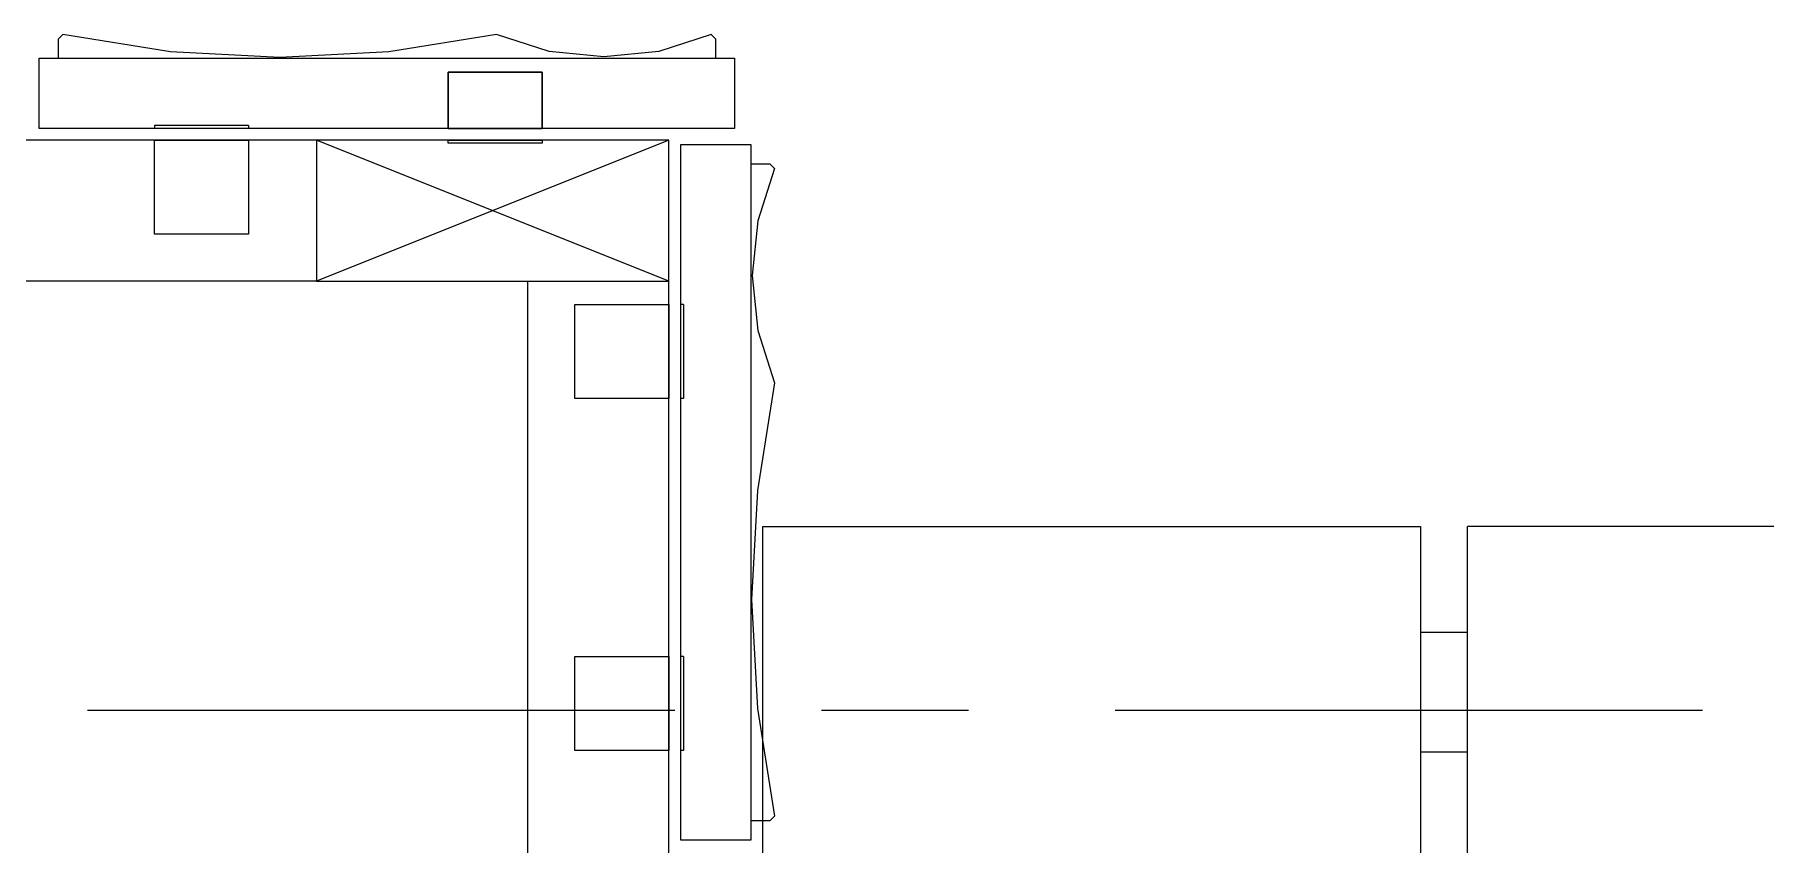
# Model space of a CAD drawing. Header units: millimetres. Extents: x 2519235 to 7246330, y 25937 to 201821.
# Drawn here: x 2633304 to 2636988, y 139710 to 141435 of the extents above; entities that cross this region are included whole.
import ezdxf
from ezdxf.enums import TextEntityAlignment as Align

# ---------------------------------------------------------------- set-up
doc = ezdxf.new("R2010")
doc.units = ezdxf.units.MM
doc.linetypes.add('TA_GL_005.00000', pattern=[13.75, 5, -1.25, 1.25, -1.25, 5])
doc.linetypes.add('Xref-PLAN-106.940$0$CENTER2', pattern=[28.575, 19.05, -3.175, 3.175, -3.175])
for name, color, linetype in [('000 - 0_SYM_DWG_GRID-BUBBLE_MAIN_COLOR_1', 7, 'Continuous'), ('000 - 0_SYM_DWG_GRIDLINE_MAIN_COLOR_251', 7, 'Continuous'), ('000 - EXISTING_CANOPY_MAIN_COLOR_1', 7, 'Continuous'), ('_PLATE-200', 7, 'Continuous'), ('_Wall-PRECAST', 7, 'Continuous'), ('Xref-PLAN-106.940$0$_Beam', 7, 'Continuous'), ('Xref-PLAN-106.940$0$_Col', 7, 'Xref-PLAN-106.940$0$CENTER2'), ('Xref-PLAN-106.940$0$S-280-M_COLUMN', 7, 'Continuous')]:
    doc.layers.add(name, color=color, linetype=linetype)
doc.layers.add('Xref-PLAN-106.940$0$_VP', color=7, linetype='Continuous', plot=False)
doc.styles.add('Arial', font='arial.ttf', dxfattribs={"height": 300})
doc.styles.add('TA', font='', dxfattribs={"height": 4.5})
doc.styles.get('TA').set_extended_font_data('Cordia New')

# ---------------------------------------------------------------- blocks, each defined once
blk = doc.blocks.new('Xref-PLAN-106.940$0$ACM_STR_COLN_Precast- Rectangular Column - 750x300-6832747-610_ENT 1 EXISTING GROUND LEVEL_6000_100')
at = {"layer": 'Xref-PLAN-106.940$0$S-280-M_COLUMN', "color": 7, "lineweight": -3}
for p, q in [((375, 200), (-375, 200)), ((-375, 200), (-375, 190)), ((-375, 190), (-375, -90)), ((375, 190), (375, 200)), ((375, -90), (375, 190)), ((-375, -90), (-375, -100)), ((-375, -100), (375, -100)), ((375, -100), (375, -90))]:
    blk.add_line(p, q, dxfattribs=at)
blk = doc.blocks.new('Xref-PLAN-106.940')
at = {"layer": 'Xref-PLAN-106.940$0$_Beam', "color": 7}
for p, q in [((145669.2, 10348.4), (145669.2, 6933.4)), ((145969.2, 10348.4), (145969.2, 6933.4)), ((146419.2, 6933.4), (152919.2, 6933.4)), ((146419.2, 6633.4), (152919.2, 6633.4))]:
    blk.add_line(p, q, dxfattribs=at)
at = {"layer": 'Xref-PLAN-106.940$0$_Col', "color": 7}
blk.add_lwpolyline([(145669.2, 6633.4), (146419.2, 6633.4), (146419.2, 6933.4), (145669.2, 6933.4)], close=True, dxfattribs=at)
at = {"layer": 'Xref-PLAN-106.940$0$_VP', "color": 7}
for p, q in [((145669.2, 6633.4), (146419.2, 6933.4)), ((145669.2, 6933.4), (146419.2, 6633.4))]:
    blk.add_line(p, q, dxfattribs=at)
at = {"layer": 'Xref-PLAN-106.940$0$S-280-M_COLUMN', "color": 7, "lineweight": -3}
blk.add_blockref('Xref-PLAN-106.940$0$ACM_STR_COLN_Precast- Rectangular Column - 750x300-6832747-610_ENT 1 EXISTING GROUND LEVEL_6000_100', (146044.2, 6733.4), dxfattribs=at)
blk = doc.blocks.new('A$C53fc0519')
at = {"layer": '000 - EXISTING_CANOPY_MAIN_COLOR_1', "color": 7}
for p, q in [((26650.2, -13400), (26650.2, -15750)), ((26750.2, -15750), (26750.2, -13422.1)), ((28150.2, -14908.1), (28150.2, -15750)), ((26750.2, -15270.4), (26650.2, -15270.4)), ((26750.2, -15270.4), (26650.2, -15270.4)), ((26750.2, -15525), (26650.2, -15525)), ((25250.2, -15750), (26650.2, -15750)), ((28150.2, -15750), (26750.2, -15750))]:
    blk.add_line(p, q, dxfattribs=at)
blk = doc.blocks.new('*U1096')
at = {"layer": '000 - 0_SYM_DWG_GRIDLINE_MAIN_COLOR_251', "color": 7, "linetype": 'ByBlock', "ltscale": 5}
blk.add_line((2, 0), (-866, 0), dxfattribs=at)
at = {"color": 7, "style": 'TA', "flags": 1}
blk.add_attdef('LOCATION', (6, -6), '', height=4.5, rotation=270, dxfattribs=at)
at = {"layer": '000 - 0_SYM_DWG_GRID-BUBBLE_MAIN_COLOR_1', "color": 7, "style": 'Arial'}
blk.add_attdef('GRID-HEAD', text='', height=4, rotation=180, dxfattribs=at).set_placement((22, 0), align=Align.MIDDLE_CENTER)
blk = doc.blocks.new('W-1-PP17-ENT1_REV02_20260415-161303_PP17_ENT1_MAIN_DIMS_PL')
at = {"layer": '000 - 0_SYM_DWG_GRIDLINE_MAIN_COLOR_251', "color": 7, "linetype": 'TA_GL_005.00000', "xscale": 50, "yscale": 50, "zscale": 50, "rotation": 180}
blk.add_blockref('*U1096', (-18300, -15410), dxfattribs=at)
blk = doc.blocks.new('A$C6d15e31b')
at = {"layer": '_PLATE-200', "color": 7}
for points in [[(10250, -15325), (10250, -15525), (10050, -15525), (10050, -15325)], [(10250, -16075), (10250, -16275), (10050, -16275), (10050, -16075)], [(11145, -16425), (11145, -16625), (10945, -16625), (10945, -16425)], [(10319.8, -16619), (10519.8, -16619), (10519.8, -16625), (10319.8, -16625)]]:
    blk.add_lwpolyline(points, close=True, dxfattribs=at)
at = {"layer": '_Wall-PRECAST', "color": 7}
for p, q in [((9875, -15135), (9875, -16615)), ((10025, -15135), (9875, -15135)), ((10025, -16615), (10025, -15135)), ((9825, -15185), (9835, -15175)), ((9835, -15175), (9875, -15175)), ((9861.6, -15414.5), (9825, -15185)), ((10019, -15525), (10019, -15325)), ((10019, -15325), (10025, -15325)), ((10019, -15525), (10019, -15325)), ((10019, -15325), (10025, -15325)), ((10025, -15525), (10025, -15325)), ((10025, -15525), (10025, -15325)), ((9873.9, -15646.7), (9861.6, -15414.5)), ((10019, -15525), (10025, -15525)), ((10019, -15525), (10025, -15525)), ((9861.6, -15878.8), (9873.9, -15646.7)), ((9825, -16108.3), (9861.6, -15878.8)), ((10019, -16275), (10019, -16075)), ((10019, -16075), (10025, -16075)), ((10019, -16275), (10019, -16075)), ((10019, -16075), (10025, -16075)), ((10025, -16275), (10025, -16075)), ((10025, -16275), (10025, -16075)), ((9860.7, -16220), (9825, -16108.3)), ((9872.7, -16336.7), (9860.7, -16220)), ((10019, -16275), (10025, -16275)), ((10019, -16275), (10025, -16275)), ((9860.7, -16453.3), (9872.7, -16336.7)), ((9825, -16565), (9860.7, -16453.3)), ((9835, -16575), (9825, -16565)), ((9875, -16575), (9835, -16575)), ((9875, -16615), (10025, -16615)), ((9910, -16800), (9910, -16650)), ((9910, -16650), (11390, -16650)), ((10319.8, -16650), (10519.8, -16650)), ((10319.8, -16770), (10319.8, -16650)), ((10519.8, -16650), (10319.8, -16650)), ((10319.8, -16650), (10319.8, -16770)), ((10519.8, -16650), (10519.8, -16770)), ((10519.8, -16770), (10519.8, -16650)), ((10945, -16650), (11145, -16650)), ((10945, -16656), (10945, -16650)), ((10945, -16650), (11145, -16650)), ((10945, -16656), (10945, -16650)), ((11145, -16656), (11145, -16650)), ((11145, -16656), (11145, -16650)), ((11390, -16650), (11390, -16800)), ((10945, -16656), (11145, -16656)), ((10945, -16656), (11145, -16656)), ((10519.8, -16770), (10319.8, -16770)), ((10319.8, -16770), (10519.8, -16770)), ((11390, -16800), (9910, -16800)), ((9950, -16800), (9950, -16840)), ((9960, -16850), (10071.7, -16814.3)), ((10071.7, -16814.3), (10188.3, -16802.3)), ((10188.3, -16802.3), (10305, -16814.3)), ((10305, -16814.3), (10416.7, -16850)), ((10416.7, -16850), (10646.2, -16813.4)), ((10646.2, -16813.4), (10878.3, -16801.1)), ((10878.3, -16801.1), (11110.5, -16813.4)), ((11110.5, -16813.4), (11340, -16850)), ((11350, -16840), (11350, -16800)), ((9950, -16840), (9960, -16850)), ((11340, -16850), (11350, -16840))]:
    blk.add_line(p, q, dxfattribs=at)
at = {"color": 7}
for name, p in [('W-1-PP17-ENT1_REV02_20260415-161303_PP17_ENT1_MAIN_DIMS_PL', (0, 0)), ('Xref-PLAN-106.940', (-135619.3, -23258.4))]:
    blk.add_blockref(name, p, dxfattribs=at)
at = {"layer": '000 - EXISTING_CANOPY_MAIN_COLOR_1', "color": 7}
blk.add_blockref('A$C53fc0519', (-18300, -52.1), dxfattribs=at)

msp = doc.modelspace()

# ---------------------------------------------------------------- block references
at = {"color": 7, "rotation": 180}
msp.add_blockref('A$C6d15e31b', (2644703.703, 124585.018), dxfattribs=at)

doc.saveas('drawing.dxf')
